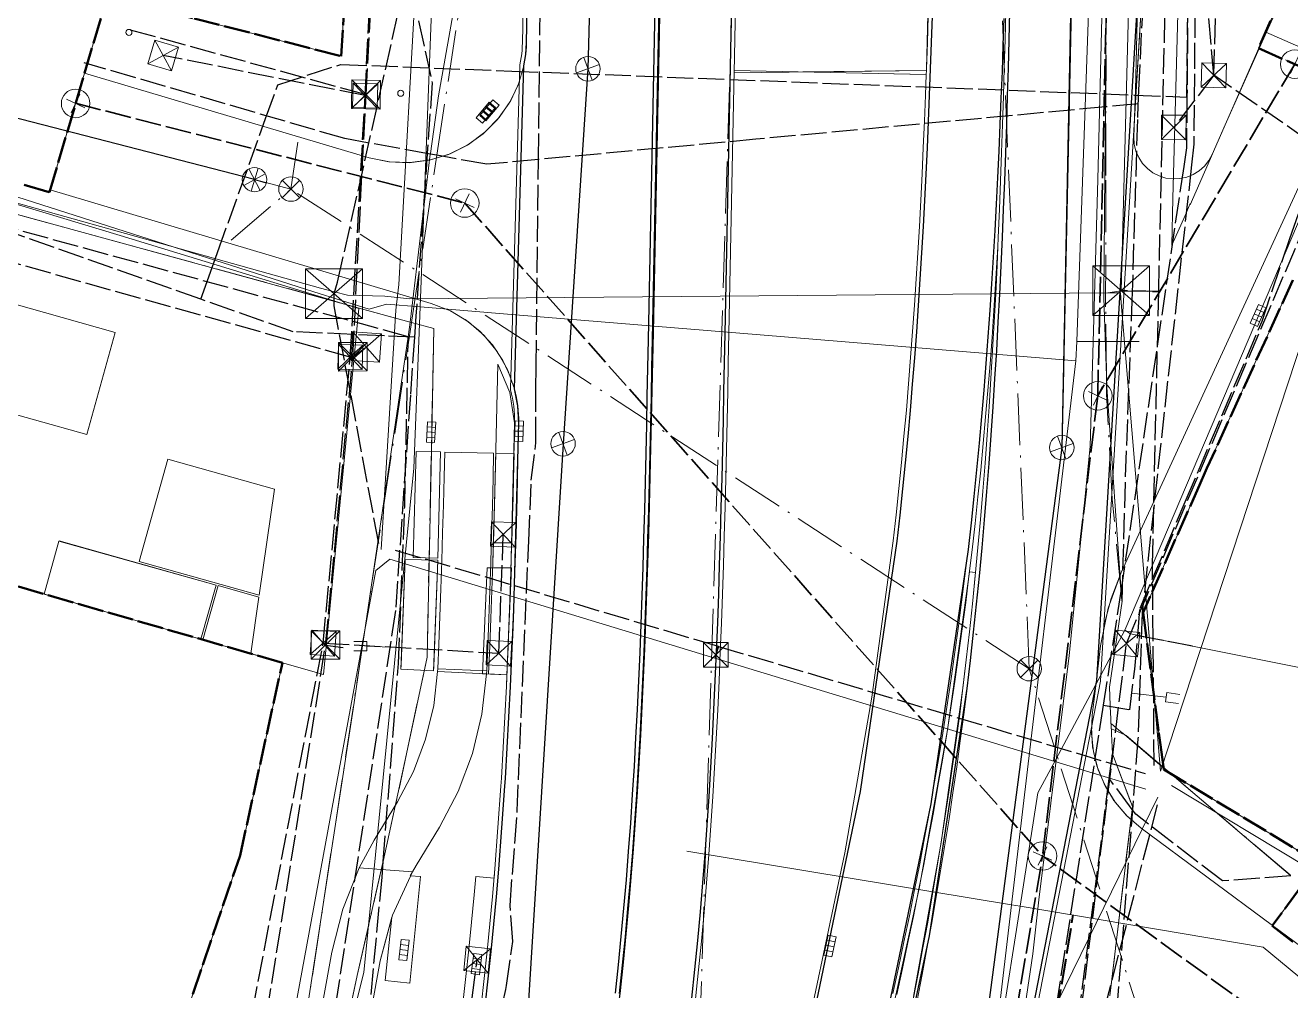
# Model space of a CAD drawing. Header units: metres. Extents: x 105014 to 106600, y 111320 to 118425.
# Drawn here: x 106041.9 to 106103.9, y 115677.6 to 115724.9 of the extents above; entities that cross this region are included whole.
import ezdxf

# ---------------------------------------------------------------- set-up
doc = ezdxf.new("R2010")
doc.units = ezdxf.units.M
doc.linetypes.add('DASHDOT', pattern=[3.556, 2.54, -0.508, 0, -0.508])
doc.linetypes.add('DASHED', pattern=[1.524, 1.27, -0.254])
for name, color, linetype, lineweight in [('00-BASE-LIMITE', 7, 'DASHED', 50), ('00-BASE-UE', 42, 'DASHED', 25), ('10-PAV-BOCACALLE', 9, 'CONTINUOUS', 13), ('10-PAV-CALZADA-BRT', 12, 'CONTINUOUS', 30), ('10-PAV-CALZADA-MIXTA', 8, 'CONTINUOUS', 30), ('10-PAV-CICLORUTA', 76, 'CONTINUOUS', 18), ('10-PAV-SARDINEL', 252, 'CONTINUOUS', 13), ('20-EP-ZONA-DURA', 253, 'CONTINUOUS', 13), ('20-EP-ZONA-VERDE', 84, 'CONTINUOUS', 13), ('30-RED-ENEL-NODOS', 11, 'CONTINUOUS', 13), ('30-RED-ENEL-PROY', 1, 'DASHED', 25), ('30-RED-ETB-CAMARA', 151, 'CONTINUOUS', 13), ('30-RED-ETB-EXIST', 145, 'CONTINUOUS', 13), ('30-RED-ETB-PROY', 5, 'DASHED', 25), ('30-RED-MOVISTAR-CAMARA', 141, 'CONTINUOUS', 13), ('30-RED-MOVISTAR-PROY', 4, 'DASHED', 25), ('30-RED-VANTI-EXIST', 52, 'CONTINUOUS', 13), ('30-RED-VANTI-PROY', 2, 'DASHED', 25), ('30-RED-VANTI-RETIRO', 8, 'DASHDOT', 13), ('35-RH-ACUE-DOMICILIARIA', 152, 'CONTINUOUS', 9), ('35-RH-ACUE-MATRIZ-PJ', 150, 'DASHED', 40), ('35-RH-ACUE-MENOR-EXIST', 151, 'CONTINUOUS', 13), ('35-RH-ACUE-MENOR-PROY', 5, 'DASHED', 25), ('35-RH-PLUV-COLECTOR', 96, 'CONTINUOUS', 30), ('35-RH-PLUV-NODOS', 94, 'CONTINUOUS', 13), ('35-RH-PLUV-RETIRO', 8, 'DASHDOT', 13), ('35-RH-SUDS-ZONAS', 92, 'CONTINUOUS', 20), ('36-RH-SAN-COLECTOR-PROY', 6, 'DASHED', 35), ('36-RH-SAN-POZOS', 216, 'CONTINUOUS', 13), ('60-PREDIAL-LOTE', 42, 'CONTINUOUS', 13)]:
    doc.layers.add(name, color=color, linetype=linetype, lineweight=lineweight)

# ---------------------------------------------------------------- blocks, each defined once
blk = doc.blocks.new('CAM_ETB_T_14')
for p, q in [((-1.39, -1.22), (1.39, 1.22)), ((-1.39, 1.22), (1.39, -1.22))]:
    blk.add_line(p, q)
blk.add_lwpolyline([(-1.39, -1.22), (1.39, -1.22), (1.39, 1.22), (-1.39, 1.22)], close=True)
blk = doc.blocks.new('CAM_ETB_GEN')
for p, q in [((-0.6, -0.6), (0.6, 0.6)), ((-0.6, 0.6), (0.6, -0.6))]:
    blk.add_line(p, q)
blk.add_lwpolyline([(-0.6, -0.6), (0.6, -0.6), (0.6, 0.6), (-0.6, 0.6)], close=True)
blk = doc.blocks.new('CAJA_ENEL')
for p, q in [((-0.6, -0.6), (0.6, 0.6)), ((-0.6, 0.6), (0.6, -0.6))]:
    blk.add_line(p, q)
blk.add_lwpolyline([(-0.6, -0.6), (0.6, -0.6), (0.6, 0.6), (-0.6, 0.6)], close=True)
blk = doc.blocks.new('POSTE')
blk.add_circle((0, 0), 0.15)
blk = doc.blocks.new('CAM_MOV_CS_276')
for p, q in [((-0.7, -0.7), (0.7, 0.7)), ((-0.7, 0.7), (0.7, -0.7))]:
    blk.add_line(p, q)
blk.add_lwpolyline([(-0.7, -0.7), (0.7, -0.7), (0.7, 0.7), (-0.7, 0.7)], close=True)
blk = doc.blocks.new('POZO_SAN')
for p, q in [((-0.5, 0), (0.5, 0)), ((0, -0.5), (0, 0.5))]:
    blk.add_line(p, q)
blk.add_circle((0, 0), 0.7)
blk = doc.blocks.new('SUMIDERO')
for p, q in [((-0.25, -0.2), (-0.25, 0.2)), ((0, -0.2), (0, 0.2)), ((0.25, -0.2), (0.25, 0.2))]:
    blk.add_line(p, q)
blk.add_lwpolyline([(-0.5, -0.2), (0.5, -0.2), (0.5, 0.2), (-0.5, 0.2)], close=True)
blk = doc.blocks.new('POZO_PLUV')
for p, q in [((-0.42, -0.42), (0.42, 0.42)), ((-0.42, 0.42), (0.42, -0.42))]:
    blk.add_line(p, q)
blk.add_circle((0, 0), 0.6)

msp = doc.modelspace()

# ---------------------------------------------------------------- linework, layer by layer
at = {"layer": '00-BASE-LIMITE'}
for points in [[(106041.8873, 115717.0559), (106043.1223, 115716.6957), (106045.9489, 115726.3129), (106050.2101, 115725.2181), (106057.4161, 115723.3691), (106057.6189, 115726.9335), (106057.6191, 115726.9385), (106057.624, 115727.0231), (106057.6277, 115727.0895), (106058.2902, 115736.5896), (106058.2983, 115736.7062), (106058.3061, 115736.8181), (106058.5935, 115742.1032), (106058.6021, 115742.2605), (106058.9664, 115749.4652), (106058.9697, 115749.5302), (106058.9777, 115749.6877), (106059.1675, 115757.0102), (106059.1687, 115757.0614), (106059.1725, 115757.2097), (106059.4057, 115765.9541), (106059.4067, 115765.9947), (106059.4109, 115766.1491), (106059.6587, 115774.8517)], [(106104.7951, 115729.2901), (106102.3593, 115723.7593), (106108.4933, 115721.0577)], [(106104.0417, 115712.3873), (106099.8305, 115703.1641), (106099.7287, 115702.9345), (106099.5157, 115702.4533), (106096.7007, 115696.0941), (106097.4773, 115690.1885), (106097.4789, 115690.1753), (106097.5537, 115689.6069), (106097.7123, 115688.4001), (106105.2961, 115683.8269), (106103.0267, 115680.7253), (106104.0911, 115679.9141)], [(106049.6567, 115675.9409), (106052.4613, 115684.1817), (106054.5307, 115693.6321), (106006.2405, 115707.5657)]]:
    msp.add_lwpolyline(points, dxfattribs=at)
at = {"layer": '00-BASE-UE'}
for points in [[(106041.8873, 115717.0559), (106043.1223, 115716.6957), (106045.9489, 115726.3129), (106050.2101, 115725.2181), (106057.4161, 115723.3691), (106057.6189, 115726.9335), (106057.6191, 115726.9385), (106057.6241, 115727.0231), (106057.6277, 115727.0895), (106058.2903, 115736.5897), (106058.2983, 115736.7063), (106058.3061, 115736.8181), (106058.5935, 115742.1033), (106058.6021, 115742.2605), (106058.9665, 115749.4653), (106058.9697, 115749.5303), (106058.9777, 115749.6877), (106059.1675, 115757.0103), (106059.1687, 115757.0615), (106059.1725, 115757.2097), (106059.4057, 115765.9541), (106059.4067, 115765.9947), (106059.4109, 115766.1491), (106059.6587, 115774.8517)], [(106104.7951, 115729.2901), (106102.3593, 115723.7593), (106108.4933, 115721.0577)], [(106104.0417, 115712.3873), (106099.8305, 115703.1641), (106099.7287, 115702.9345), (106099.5157, 115702.4533), (106096.7007, 115696.0941), (106097.4773, 115690.1885), (106097.4789, 115690.1753), (106097.5537, 115689.6069), (106097.7123, 115688.4001), (106105.2961, 115683.8269), (106103.0267, 115680.7253), (106104.0911, 115679.9141)], [(106049.6567, 115675.9409), (106052.4613, 115684.1817), (106054.5307, 115693.6321), (106006.2405, 115707.5657)]]:
    msp.add_lwpolyline(points, dxfattribs=at)
at = {"layer": '10-PAV-BOCACALLE'}
for points in [[(106106.5988, 115721.8921), (106095.6351, 115698.0629), (106094.9874, 115696.3052), (106094.6211, 115694.4681), (106094.4178, 115692.7625), (106096.4511, 115726.5224), (106096.3239, 115721.7145), (106096.2515, 115719.3959), (106096.2731, 115719.0525), (106096.3533, 115718.7178), (106096.4896, 115718.4019), (106096.6781, 115718.114), (106096.9131, 115717.8627), (106097.1877, 115717.6553), (106097.4938, 115717.4981), (106097.8223, 115717.3957), (106098.1635, 115717.351), (106098.5073, 115717.3655), (106098.8435, 115717.4387), (106099.1622, 115717.5685), (106099.454, 115717.7509), (106099.7102, 115717.9807), (106099.9232, 115718.2509), (106100.0867, 115718.5537), (106102.3659, 115723.7563), (106102.7105, 115724.5437), (106102.7105, 115724.5437), (106106.9623, 115722.6814)], [(106088.1906, 115660.7388), (106094.4178, 115692.7628), (106094.2143, 115691.0569), (106094.1751, 115690.1563), (106094.2713, 115689.2599), (106094.5007, 115688.3881), (106094.8582, 115687.5605), (106095.3356, 115686.7958), (106095.9222, 115686.1112), (106096.6047, 115685.5223), (106103.0495, 115680.7566), (106127.0389, 115663.0173)]]:
    msp.add_lwpolyline(points, dxfattribs=at)
msp.add_lwpolyline([(106043.16, 115716.8242), (106044.8382, 115722.5333), (106058.7849, 115718.3905), (106059.7539, 115718.1879), (106060.743, 115718.1473), (106061.7253, 115718.27), (106062.674, 115718.5524), (106063.5634, 115718.9871), (106064.3693, 115719.562), (106065.0696, 115720.2617), (106065.6454, 115721.0669), (106066.0809, 115721.9559), (106066.3643, 115722.9044), (106065.9083, 115707.053), (106065.5627, 115708.0106), (106065.0602, 115708.8959), (106064.4152, 115709.6836), (106063.6464, 115710.3509), (106062.7758, 115710.8786), (106061.8285, 115711.2515), (106043.16, 115716.8242)], close=True, dxfattribs=at)
at = {"layer": '10-PAV-CALZADA-BRT'}
for points in [[(106070.9335, 115676.1869), (106071.0925, 115677.5689), (106071.2407, 115678.9535), (106071.3787, 115680.3401), (106071.5069, 115681.7291), (106071.6255, 115683.1201), (106071.7353, 115684.5129), (106071.8365, 115685.9077), (106071.9297, 115687.3041), (106072.0153, 115688.7023), (106072.0937, 115690.1021), (106072.1657, 115691.5033), (106072.2313, 115692.9063), (106072.2913, 115694.3105), (106072.3461, 115695.7163), (106072.3959, 115697.1233), (106072.4417, 115698.5317), (106072.4835, 115699.9415), (106072.5219, 115701.3525), (106072.5577, 115702.7649), (106072.5909, 115704.1783), (106072.6221, 115705.5933), (106072.6521, 115707.0105), (106072.6811, 115708.4271), (106072.7095, 115709.8451), (106075.9647, 115872.3743)], [(106079.4639, 115872.3043), (106076.2087, 115709.7747), (106076.1803, 115708.3557), (106076.1513, 115706.9365), (106076.1213, 115705.5175), (106076.0899, 115704.0985), (106076.0565, 115702.6795), (106076.0209, 115701.2607), (106075.9821, 115699.8419), (106075.9399, 115698.4231), (106075.8939, 115697.0045), (106075.8437, 115695.5861), (106075.7885, 115694.1677), (106075.7279, 115692.7497), (106075.6615, 115691.3319), (106075.5887, 115689.9145), (106075.5093, 115688.4973), (106075.4225, 115687.0807), (106075.3281, 115685.6645), (106075.2253, 115684.2487), (106075.1139, 115682.8337), (106074.9931, 115681.4197), (106074.8627, 115680.0063), (106074.7223, 115678.5939), (106074.5711, 115677.1825)], [(106080.3265, 115675.1835), (106082.8522, 115687.3197), (106084.6505, 115699.5847), (106084.7957, 115700.8669), (106084.9331, 115702.1499), (106085.0631, 115703.4337), (106085.1859, 115704.7181), (106085.3017, 115706.0033), (106085.4109, 115707.2889), (106085.5135, 115708.5751), (106085.6101, 115709.8619), (106085.7007, 115711.1489), (106085.7857, 115712.4365), (106085.8651, 115713.7245), (106085.9395, 115715.0125), (106086.0091, 115716.3011), (106086.0739, 115717.5897), (106086.1343, 115718.8785), (106086.1907, 115720.1677), (106086.2431, 115721.4569), (106086.2919, 115722.7463), (106086.3375, 115724.0359), (106086.3799, 115725.3255)], [(106089.8781, 115725.2143), (106089.8355, 115723.9167), (106089.7897, 115722.6183), (106089.7405, 115721.3195), (106089.6875, 115720.0201), (106089.6307, 115718.7203), (106089.5697, 115717.4197), (106089.5043, 115716.1189), (106089.4341, 115714.8175), (106089.3589, 115713.5157), (106089.2785, 115712.2135), (106089.1925, 115710.9109), (106089.1009, 115709.6081), (106089.0031, 115708.3049), (106088.8991, 115707.0015), (106088.7883, 115705.6981), (106088.6709, 115704.3945), (106088.5463, 115703.0909), (106088.4143, 115701.7873), (106088.2747, 115700.4837), (106088.1277, 115699.1859), (106086.2993, 115686.7133), (106083.7311, 115674.3719)]]:
    msp.add_lwpolyline(points, dxfattribs=at)
at = {"layer": '10-PAV-CALZADA-MIXTA'}
for points in [[(106075.7251, 115872.8911), (106072.4521, 115709.4831), (106072.4241, 115708.0877), (106072.3957, 115706.6921), (106072.3661, 115705.2967), (106072.3353, 115703.9013), (106072.3025, 115702.5057), (106072.2671, 115701.1105), (106072.2289, 115699.7151), (106072.1873, 115698.3201), (106072.1419, 115696.9251), (106072.0921, 115695.5301), (106072.0375, 115694.1355), (106071.9777, 115692.7409), (106071.9119, 115691.3467), (106071.8399, 115689.9527), (106071.7611, 115688.5591), (106071.6753, 115687.1661), (106071.5815, 115685.7735), (106071.4797, 115684.3813), (106071.3691, 115682.9899), (106071.2493, 115681.5993), (106071.1199, 115680.2095), (106070.9805, 115678.8207), (106070.8303, 115677.4331)], [(106064.4641, 115676.7939), (106064.6193, 115678.1297), (106064.7641, 115679.4689), (106064.8989, 115680.8115), (106065.0241, 115682.1571), (106065.1403, 115683.5057), (106065.2894, 115685.5396), (106065.4385, 115687.5745), (106065.4631, 115687.9631), (106065.7089, 115692.4747), (106065.8641, 115696.2483), (106066.1111, 115705.3915), (106066.0679, 115706.2294), (106065.9083, 115707.053), (106066.3643, 115722.9044), (106066.4544, 115723.4601), (106066.4921, 115724.0219), (106066.7117, 115734.9823), (106066.7971, 115739.2453), (106068.2953, 115814.0493)], [(106097.5744, 115783.1657), (106097.2781, 115768.066), (106096.6321, 115735.1407), (106096.6047, 115733.7533), (106096.5771, 115732.3647), (106096.5489, 115730.9745), (106096.5197, 115729.5831), (106096.4785, 115727.7053), (106096.4511, 115726.5224), (106094.4178, 115692.7625), (106088.1906, 115660.7388)], [(106083.6788, 115668.25), (106086.2299, 115680.2454), (106088.0765, 115692.3693), (106088.2407, 115693.7459), (106088.3959, 115695.1235), (106088.5429, 115696.5021), (106088.6815, 115697.8813), (106088.8121, 115699.2615), (106088.9351, 115700.6423), (106089.0509, 115702.0239), (106089.1595, 115703.4059), (106089.2613, 115704.7885), (106089.3567, 115706.1715), (106089.4459, 115707.5551), (106089.5291, 115708.9389), (106089.6067, 115710.3229), (106089.6791, 115711.7075), (106089.7465, 115713.0921), (106089.8093, 115714.4771), (106089.8675, 115715.8621), (106089.9215, 115717.2475), (106089.9719, 115718.6329), (106090.0185, 115720.0183), (106090.0621, 115721.4041), (106090.1025, 115722.7897), (106090.1405, 115724.1755), (106090.1759, 115725.5615)]]:
    msp.add_lwpolyline(points, dxfattribs=at)
at = {"layer": '10-PAV-CICLORUTA'}
for points in [[(106064.8834, 115703.9089), (106064.8547, 115702.6877), (106064.8197, 115701.3065), (106064.7819, 115699.9281), (106064.7409, 115698.5523), (106064.6963, 115697.1791), (106064.6473, 115695.8087), (106064.5937, 115694.4411), (106064.5417, 115693.2299), (106062.1444, 115693.3405), (106062.1959, 115694.5395), (106062.2491, 115695.8985), (106062.2977, 115697.2609), (106062.3421, 115698.6271), (106062.3829, 115699.9965), (106062.4205, 115701.3697), (106062.4553, 115702.7463), (106062.4839, 115703.9629), (106064.8834, 115703.9089)], [(106064.5349, 115693.0854), (106064.308, 115691.1135), (106063.8416, 115689.1841), (106063.1428, 115687.3263), (106062.2221, 115685.5679), (106061.0873, 115683.6905), (106060.9029, 115683.3759), (106058.2969, 115683.5707), (106059.0333, 115684.9319), (106060.1681, 115686.8093), (106060.9522, 115688.3066), (106061.5473, 115689.8885), (106061.9446, 115691.5313), (106062.1381, 115693.2105), (106064.5349, 115693.0854)], [(106064.5417, 115693.2299), (106064.5349, 115693.0854), (106062.1381, 115693.2105), (106062.1444, 115693.3405), (106064.5417, 115693.2299)], [(106060.9029, 115683.3759), (106059.9254, 115681.2598), (106059.3181, 115679.0093), (106056.1371, 115661.4281), (106055.9278, 115659.5265), (106055.9835, 115657.6143), (106056.3031, 115655.7281), (106056.6804, 115653.4917), (106056.7417, 115651.2245), (106054.3567, 115651.9799), (106054.2563, 115653.5833), (106053.9703, 115655.1641), (106053.5951, 115657.3784), (106053.5298, 115659.6232), (106053.7755, 115661.8555), (106056.9565, 115679.4365), (106057.4874, 115681.5488), (106058.2969, 115683.5707), (106060.9029, 115683.3759)]]:
    msp.add_lwpolyline(points, close=True, dxfattribs=at)
at = {"layer": '10-PAV-SARDINEL'}
for points in [[(106070.8303, 115677.4331), (106070.9805, 115678.8207), (106071.1199, 115680.2095), (106071.2493, 115681.5993), (106071.3691, 115682.9899), (106071.4797, 115684.3813), (106071.5815, 115685.7735), (106071.6753, 115687.1661), (106071.7611, 115688.5591), (106071.8399, 115689.9527), (106071.9119, 115691.3467), (106071.9777, 115692.7409), (106072.0375, 115694.1355), (106072.0921, 115695.5301), (106072.1419, 115696.9251), (106072.1873, 115698.3201), (106072.2289, 115699.7151), (106072.2671, 115701.1105), (106072.3025, 115702.5057), (106072.3353, 115703.9013), (106072.3661, 115705.2967), (106072.3957, 115706.6921), (106072.4241, 115708.0877), (106072.4521, 115709.4831), (106075.7251, 115872.8911)], [(106075.9647, 115872.3743), (106072.7095, 115709.8451), (106072.6811, 115708.4271), (106072.6521, 115707.0105), (106072.6221, 115705.5933), (106072.5909, 115704.1783), (106072.5577, 115702.7649), (106072.5219, 115701.3525), (106072.4835, 115699.9415), (106072.4417, 115698.5317), (106072.3959, 115697.1233), (106072.3461, 115695.7163), (106072.2913, 115694.3105), (106072.2313, 115692.9063), (106072.1657, 115691.5033), (106072.0937, 115690.1021), (106072.0153, 115688.7023), (106071.9297, 115687.3041), (106071.8365, 115685.9077), (106071.7353, 115684.5129), (106071.6255, 115683.1201), (106071.5069, 115681.7291), (106071.3787, 115680.3401), (106071.2407, 115678.9535), (106071.0925, 115677.5689), (106070.9335, 115676.1869)], [(106071.0291, 115677.4108), (106071.1794, 115678.8), (106071.319, 115680.1903), (106071.4485, 115681.5815), (106071.5685, 115682.9734), (106071.6792, 115684.3661), (106071.781, 115685.7595), (106071.8749, 115687.1533), (106071.9608, 115688.5473), (106072.0396, 115689.9419), (106072.1117, 115691.3369), (106072.1775, 115692.7319), (106072.2373, 115694.1273), (106072.292, 115695.5227), (106072.3418, 115696.9183), (106072.3872, 115698.3139), (106072.4288, 115699.7094), (106072.467, 115701.1052), (106072.5024, 115702.5008), (106072.5353, 115703.8968), (106072.5661, 115705.2924), (106072.5957, 115706.688), (106072.6241, 115708.0837), (106072.6521, 115709.4791), (106075.9251, 115872.8871)], [(106075.9251, 115872.8871), (106072.6521, 115709.4791), (106072.6241, 115708.0837), (106072.5957, 115706.688), (106072.5661, 115705.2924), (106072.5353, 115703.8968), (106072.5024, 115702.5008), (106072.467, 115701.1052), (106072.4288, 115699.7094), (106072.3872, 115698.3139), (106072.3418, 115696.9183), (106072.292, 115695.5227), (106072.2373, 115694.1273), (106072.1775, 115692.7319), (106072.1117, 115691.3369), (106072.0396, 115689.9419), (106071.9608, 115688.5473), (106071.8749, 115687.1533), (106071.781, 115685.7595), (106071.6792, 115684.3661), (106071.5685, 115682.9734), (106071.4485, 115681.5815), (106071.319, 115680.1903), (106071.1794, 115678.8), (106071.0291, 115677.4108)], [(106088.1906, 115660.7388), (106094.4178, 115692.7625), (106096.4511, 115726.5224), (106096.4785, 115727.7053), (106096.5197, 115729.5831), (106096.5489, 115730.9745), (106096.5771, 115732.3647), (106096.6047, 115733.7533), (106096.6321, 115735.1407), (106097.2781, 115768.066), (106097.5744, 115783.1657)], [(106097.7744, 115783.1618), (106097.4781, 115768.0621), (106096.8321, 115735.1368), (106096.8047, 115733.7494), (106096.7771, 115732.3607), (106096.7489, 115730.9704), (106096.7197, 115729.5788), (106096.6785, 115727.7008), (106096.651, 115726.5178), (106096.6507, 115726.5104), (106094.6174, 115692.7505), (106094.6145, 115692.7261), (106088.3869, 115660.7006)], [(106064.2656, 115676.8184), (106064.4206, 115678.152), (106064.5652, 115679.4897), (106064.6999, 115680.8308), (106064.8249, 115682.175), (106064.9409, 115683.5222), (106065.0899, 115685.5542), (106065.239, 115687.5881), (106065.2635, 115687.9754), (106065.3532, 115689.4779), (106065.435, 115690.9808), (106065.5091, 115692.4841), (106065.5655, 115693.741), (106065.6172, 115694.9981), (106065.6642, 115696.2555), (106065.7261, 115698.083), (106065.7817, 115699.9108), (106065.8311, 115701.7388), (106065.8743, 115703.567), (106065.9111, 115705.3936), (106065.9113, 115705.5977), (106065.9045, 115705.7992), (106065.8905, 115706.0031), (106065.8692, 115706.2067), (106065.8412, 115706.4063), (106065.8058, 115706.6076), (106065.7638, 115706.8053), (106065.7142, 115707.0047), (106065.7094, 115707.0315), (106065.7084, 115707.0588), (106066.1644, 115722.9102), (106066.1677, 115722.9409), (106066.2032, 115723.124), (106066.2323, 115723.3031), (106066.2557, 115723.4832), (106066.2735, 115723.664), (106066.2855, 115723.8422), (106066.2921, 115724.0266), (106066.5117, 115734.9863)], [(106066.7117, 115734.9823), (106066.4921, 115724.0219), (106066.4854, 115723.8343), (106066.4729, 115723.647), (106066.4544, 115723.4601), (106066.4302, 115723.274), (106066.4001, 115723.0887), (106066.3643, 115722.9044), (106065.9083, 115707.053), (106065.959, 115706.8493), (106066.0025, 115706.644), (106066.0389, 115706.4372), (106066.0679, 115706.2294), (106066.0897, 115706.0206), (106066.1042, 115705.8112), (106066.1113, 115705.6014), (106066.1111, 115705.3915), (106066.0742, 115703.5625), (106066.031, 115701.7337), (106065.9816, 115699.9051), (106065.926, 115698.0766), (106065.8641, 115696.2483), (106065.817, 115694.9902), (106065.7653, 115693.7324), (106065.7089, 115692.4747), (106065.6348, 115690.9704), (106065.5528, 115689.4665), (106065.4631, 115687.9631), (106065.4385, 115687.5745), (106065.2894, 115685.5396), (106065.1403, 115683.5057), (106065.0241, 115682.1571), (106064.8989, 115680.8115), (106064.7641, 115679.4689), (106064.6193, 115678.1297), (106064.4641, 115676.7939)], [(106089.976, 115725.5665), (106089.9406, 115724.1808), (106089.9026, 115722.7954), (106089.8622, 115721.4102), (106089.8186, 115720.0248), (106089.772, 115718.6399), (106089.7217, 115717.2551), (106089.6677, 115715.8702), (106089.6095, 115714.4859), (106089.5882, 115714.0172), (106089.5586, 115713.5038), (106089.4781, 115712.2008), (106089.3921, 115710.8973), (106089.3004, 115709.5936), (106089.2025, 115708.2895), (106089.0985, 115706.9851), (106088.9876, 115705.6807), (106088.8701, 115704.3761), (106088.7454, 115703.0714), (106088.6133, 115701.7666), (106088.4735, 115700.4618), (106088.3264, 115699.1628), (106088.1721, 115697.871), (106088.01, 115696.5802), (106087.8399, 115695.2904), (106087.6618, 115694.0015), (106087.476, 115692.7139), (106087.2821, 115691.4275), (106087.0804, 115690.1422), (106086.8707, 115688.8582), (106086.6532, 115687.5756), (106086.4278, 115686.2942), (106086.1946, 115685.0143), (106085.9534, 115683.7358), (106085.7044, 115682.4589), (106085.4477, 115681.1835), (106085.183, 115679.9097), (106084.9105, 115678.6376), (106084.6302, 115677.3671)], [(106085.4304, 115677.1135), (106085.6774, 115678.3795), (106085.9165, 115679.647), (106086.1479, 115680.9159), (106086.3714, 115682.1863), (106086.5872, 115683.458), (106086.7951, 115684.731), (106086.9952, 115686.0052), (106087.1875, 115687.2807), (106087.3719, 115688.5573), (106087.5485, 115689.835), (106087.7172, 115691.1138), (106087.878, 115692.3936), (106088.0421, 115693.769), (106088.1971, 115695.1453), (106088.344, 115696.5227), (106088.4825, 115697.9007), (106088.613, 115699.2799), (106088.7359, 115700.6595), (106088.8516, 115702.0401), (106088.9601, 115703.4211), (106089.0618, 115704.8028), (106089.1572, 115706.1849), (106089.2463, 115707.5676), (106089.3295, 115708.9505), (106089.407, 115710.3337), (106089.4794, 115711.7176), (106089.5467, 115713.1015), (106089.6095, 115714.4859), (106089.6677, 115715.8702), (106089.7217, 115717.2551), (106089.772, 115718.6399), (106089.8186, 115720.0248), (106089.8622, 115721.4102), (106089.9026, 115722.7954), (106089.9406, 115724.1808), (106089.976, 115725.5665)], [(106090.1759, 115725.5615), (106090.1405, 115724.1755), (106090.1025, 115722.7897), (106090.0621, 115721.4041), (106090.0185, 115720.0183), (106089.9719, 115718.6329), (106089.9215, 115717.2475), (106089.8675, 115715.8621), (106089.8093, 115714.4771), (106089.7465, 115713.0921), (106089.6791, 115711.7075), (106089.6067, 115710.3229), (106089.5291, 115708.9389), (106089.4459, 115707.5551), (106089.3567, 115706.1715), (106089.2613, 115704.7885), (106089.1595, 115703.4059), (106089.0509, 115702.0239), (106088.9351, 115700.6423), (106088.8121, 115699.2615), (106088.6815, 115697.8813), (106088.5429, 115696.5021), (106088.3959, 115695.1235), (106088.2407, 115693.7459), (106088.0765, 115692.3693), (106087.9155, 115691.0883), (106087.7466, 115689.8083), (106087.5699, 115688.5293), (106087.3853, 115687.2515), (106087.1929, 115685.9748), (106086.9926, 115684.6994), (106086.7845, 115683.4251), (106086.5685, 115682.1522), (106086.3447, 115680.8807), (106086.1132, 115679.6105), (106085.8738, 115678.3418), (106085.6266, 115677.0746)], [(106084.435, 115677.4108), (106084.715, 115678.6801), (106084.9873, 115679.951), (106085.2517, 115681.2236), (106085.5082, 115682.4978), (106085.757, 115683.7735), (106085.9979, 115685.0508), (106086.2309, 115686.3295), (106086.4561, 115687.6096), (106086.6734, 115688.891), (106086.8829, 115690.1738), (106087.0844, 115691.4579), (106087.2781, 115692.7431), (106087.4638, 115694.0295), (106087.6417, 115695.3171), (106087.8116, 115696.6057), (106087.9736, 115697.8953), (106088.1277, 115699.1859), (106088.2747, 115700.4837), (106088.4143, 115701.7873), (106088.5463, 115703.0909), (106088.6709, 115704.3945), (106088.7883, 115705.6981), (106088.8991, 115707.0015), (106089.0031, 115708.3049), (106089.1009, 115709.6081), (106089.1925, 115710.9109), (106089.2785, 115712.2135), (106089.3589, 115713.5157), (106089.4341, 115714.8175), (106089.5043, 115716.1189), (106089.5697, 115717.4197), (106089.6307, 115718.7203), (106089.6875, 115720.0201), (106089.7405, 115721.3195), (106089.7897, 115722.6183), (106089.8355, 115723.9167), (106089.8781, 115725.2143)]]:
    msp.add_lwpolyline(points, dxfattribs=at)
at = {"layer": '20-EP-ZONA-DURA'}
for points in [[(106076.6647, 115722.5543), (106077.0453, 115741.5582), (106086.5519, 115741.3716), (106086.092, 115722.7537), (106086.0887, 115722.6671), (106076.6647, 115722.5543)], [(106086.1376, 115724.0428), (106086.092, 115722.7537), (106086.5321, 115740.5653), (106086.5361, 115740.5651), (106086.5155, 115739.519), (106086.4903, 115738.2281), (106086.4647, 115736.939), (106086.4385, 115735.6489), (106086.4115, 115734.359), (106086.3838, 115733.0692), (106086.3544, 115731.7794), (106086.3238, 115730.4896), (106086.2912, 115729.2002), (106086.2564, 115727.9107), (106086.2196, 115726.6212), (106086.18, 115725.3319), (106086.1376, 115724.0428)], [(106086.0887, 115722.6671), (106086.0815, 115722.4735), (106086.0635, 115722.4739), (106081.3777, 115722.5677), (106081.3741, 115722.5678), (106080.0349, 115722.5946), (106086.0887, 115722.6671)], [(106038.6439, 115711.9893), (106037.2409, 115706.9823), (106044.9441, 115704.8235), (106046.3473, 115709.8307), (106038.6439, 115711.9893)], [(106061.0841, 115703.9889), (106060.9461, 115698.7907), (106062.1459, 115698.7589), (106062.2841, 115703.9673), (106061.0841, 115703.9889)], [(106053.3973, 115696.9505), (106054.1533, 115702.1389), (106048.9131, 115703.6075), (106047.5099, 115698.6003), (106053.3973, 115696.9505)], [(106061.9373, 115693.2275), (106061.9456, 115693.4454), (106061.9485, 115693.4453), (106062.1429, 115698.6589), (106060.5435, 115698.7013), (106060.3498, 115693.5049), (106060.3425, 115693.3107), (106061.9373, 115693.2275)]]:
    msp.add_lwpolyline(points, close=True, dxfattribs=at)
for points in [[(106104.7951, 115729.2901), (106102.3593, 115723.7593), (106102.3659, 115723.7564), (106100.0867, 115718.5537), (106099.9232, 115718.2509), (106099.7102, 115717.9807), (106099.454, 115717.7509), (106099.1622, 115717.5685), (106098.8435, 115717.4387), (106098.5073, 115717.3655), (106098.1635, 115717.351), (106097.8223, 115717.3957), (106097.4938, 115717.4981), (106097.1877, 115717.6553), (106096.9131, 115717.8627), (106096.6781, 115718.114), (106096.4896, 115718.4019), (106096.3533, 115718.7178), (106096.2731, 115719.0525), (106096.2515, 115719.3959), (106096.2853, 115720.443), (106096.6507, 115726.5104)], [(106066.3771, 115728.2611), (106066.2921, 115724.0266), (106066.2855, 115723.8422), (106066.2735, 115723.664), (106066.2557, 115723.4832), (106066.2323, 115723.3031), (106066.2032, 115723.124), (106066.1677, 115722.9409), (106066.1644, 115722.9102), (106066.1417, 115722.1201), (106065.7228, 115721.2018), (106065.156, 115720.3668), (106064.4572, 115719.6385), (106063.6463, 115719.0377), (106062.7461, 115718.5814), (106061.7822, 115718.2824), (106060.7817, 115718.1492), (106059.7731, 115718.1856), (106058.7849, 115718.3905), (106044.8381, 115722.5333), (106045.9489, 115726.3129)], [(106050.2101, 115725.2181), (106057.4161, 115723.3691), (106057.6189, 115726.9335)], [(106105.2961, 115683.8269), (106103.0496, 115680.7566), (106096.6047, 115685.5223), (106095.8866, 115686.1474), (106095.2765, 115686.8781), (106094.7896, 115687.6962), (106094.4383, 115688.581), (106094.2313, 115689.5102), (106094.1739, 115690.4605), (106094.6145, 115692.7261), (106094.6174, 115692.7505), (106094.7798, 115695.4461), (106095.1321, 115696.7791), (106095.6351, 115698.0629), (106106.5988, 115721.8921)], [(106041.8873, 115717.0559), (106043.1223, 115716.6957), (106043.1601, 115716.8242), (106061.8285, 115711.2515), (106062.686, 115710.922), (106063.4832, 115710.4654), (106064.2013, 115709.8925), (106064.8236, 115709.2166), (106065.3353, 115708.4537), (106065.7246, 115707.6215), (106065.7084, 115707.0588), (106065.7094, 115707.0315), (106065.7142, 115707.0047), (106065.7638, 115706.8053), (106065.8058, 115706.6076), (106065.8412, 115706.4063), (106065.8692, 115706.2067), (106065.8905, 115706.0031), (106065.9045, 115705.7992), (106065.9113, 115705.5977), (106065.911, 115705.3927), (106065.6805, 115706.8816), (106065.0859, 115708.2659), (106064.9545, 115702.6853), (106064.8716, 115699.6064), (106064.8694, 115699.5062), (106064.8409, 115698.5491), (106064.7961, 115697.1757), (106064.7473, 115695.8049), (106064.6937, 115694.4369), (106064.6355, 115693.0801), (106065.5343, 115693.0331), (106065.5091, 115692.4841), (106065.435, 115690.9808), (106065.3532, 115689.4779), (106065.2635, 115687.9754), (106065.239, 115687.5881), (106065.0899, 115685.5542), (106064.9409, 115683.5222), (106064.9027, 115683.0771), (106064.0051, 115683.1441), (106063.9285, 115682.2553), (106063.8041, 115680.9175), (106063.6701, 115679.5831), (106063.5261, 115678.2523), (106063.3719, 115676.9253)], [(106104.0417, 115712.3873), (106099.8305, 115703.1641), (106099.7287, 115702.9345), (106099.5157, 115702.4533), (106096.7007, 115696.0941), (106097.4773, 115690.1885), (106097.4789, 115690.1753), (106097.5537, 115689.6069), (106097.7123, 115688.4001), (106105.2961, 115683.8269)], [(106056.1371, 115661.4281), (106059.3181, 115679.0093), (106059.8887, 115681.1559), (106059.5747, 115678.0485), (106060.7701, 115677.9277), (106061.2953, 115683.1471), (106060.7936, 115683.1786), (106060.9029, 115683.3759), (106061.0873, 115683.6905), (106062.2221, 115685.5679), (106063.1428, 115687.3263), (106063.8416, 115689.1841), (106064.308, 115691.1135), (106064.5349, 115693.0854), (106064.5417, 115693.2299), (106064.5937, 115694.4411), (106064.6473, 115695.8087), (106064.6963, 115697.1791), (106064.7409, 115698.5523), (106064.7819, 115699.9281), (106064.8197, 115701.3065), (106064.8547, 115702.6877), (106064.8834, 115703.9089), (106062.4839, 115703.9629), (106062.4553, 115702.7463), (106062.4205, 115701.3697), (106062.3829, 115699.9965), (106062.3829, 115699.9965), (106062.3421, 115698.6271), (106062.2977, 115697.2609), (106062.2491, 115695.8985), (106062.1959, 115694.5395), (106062.1444, 115693.3405), (106062.1381, 115693.2105), (106061.9446, 115691.5314), (106061.5473, 115689.8886), (106060.9522, 115688.3067), (106060.1681, 115686.8093), (106059.0333, 115684.9319), (106058.2969, 115683.5707), (106057.4874, 115681.5488), (106056.9565, 115679.4365), (106053.7755, 115661.8555)], [(106049.6567, 115675.9409), (106052.4613, 115684.1817), (106054.5307, 115693.6321), (106052.9791, 115694.0798), (106053.3827, 115696.8507), (106051.3827, 115697.4111), (106050.6384, 115694.7551), (106050.5425, 115694.7828), (106051.2865, 115697.4381), (106051.2871, 115697.4409), (106043.5925, 115699.6143), (106043.5875, 115699.5958), (106043.5833, 115699.5969), (106042.8557, 115697.0008), (106034.6743, 115699.3614)]]:
    msp.add_lwpolyline(points, dxfattribs=at)
at = {"layer": '20-EP-ZONA-VERDE'}
for points in [[(106074.7699, 115677.1605), (106074.9211, 115678.5733), (106075.0619, 115679.9871), (106075.1923, 115681.4019), (106075.3131, 115682.8175), (106075.4247, 115684.2337), (106075.5275, 115685.6505), (106075.6221, 115687.0677), (106075.7089, 115688.4855), (106075.7885, 115689.9037), (106075.8613, 115691.3221), (106075.9277, 115692.7407), (106075.9883, 115694.1595), (106076.0435, 115695.5787), (106076.0939, 115696.9977), (106076.1399, 115698.4169), (106076.1819, 115699.8361), (106076.2207, 115701.2555), (106076.2565, 115702.6747), (106076.2899, 115704.0939), (106076.3213, 115705.5133), (106076.3513, 115706.9325), (106076.3803, 115708.3517), (106076.4087, 115709.7707), (106076.6669, 115722.6621), (106086.0815, 115722.4735), (106086.0815, 115722.4735), (106086.0433, 115721.4649), (106085.9909, 115720.1761), (106085.9345, 115718.8877), (106085.8741, 115717.5995), (106085.8093, 115716.3115), (106085.7399, 115715.0237), (106085.6655, 115713.7363), (106085.5861, 115712.4493), (106085.5011, 115711.1625), (106085.4105, 115709.8763), (106085.3141, 115708.5907), (106085.2115, 115707.3053), (106085.1025, 115706.0207), (106084.9867, 115704.7367), (106084.8641, 115703.4533), (106084.7341, 115702.1707), (106084.5969, 115700.8887), (106084.4519, 115699.6075), (106083.4146, 115691.9368), (106082.0924, 115684.3097), (106080.487, 115676.7372)], [(106084.0875, 115675.006), (106085.7419, 115682.6483), (106087.113, 115690.3465), (106088.1989, 115698.0903), (106088.4977, 115698.0621), (106088.4977, 115698.0621), (106088.4823, 115697.9009), (106088.3439, 115696.5225), (106088.1971, 115695.1453), (106088.0419, 115693.7689), (106087.8779, 115692.3933), (106086.8078, 115684.8105), (106085.4616, 115677.2716)]]:
    msp.add_lwpolyline(points, dxfattribs=at)
for points in [[(106046.3473, 115709.8307), (106044.9441, 115704.8235), (106037.2409, 115706.9823), (106038.6439, 115711.9893), (106046.3473, 115709.8307)], [(106065.9111, 115705.3917), (106065.7053, 115697.4505), (106065.6467, 115695.7713), (106065.5931, 115694.4001), (106065.5343, 115693.0331), (106064.6355, 115693.0801), (106064.6937, 115694.4369), (106064.7473, 115695.8049), (106064.7961, 115697.1757), (106064.8409, 115698.5491), (106064.8819, 115699.9251), (106064.9197, 115701.3039), (106064.9545, 115702.6853), (106065.0859, 115708.2659), (106065.6807, 115706.8805), (106065.9111, 115705.3917)], [(106062.2841, 115703.9673), (106062.1459, 115698.7589), (106060.9461, 115698.7907), (106061.0841, 115703.9889), (106062.2841, 115703.9673)], [(106054.1533, 115702.1389), (106053.3973, 115696.9505), (106047.5099, 115698.6003), (106048.9131, 115703.6075), (106054.1533, 115702.1389)], [(106051.2865, 115697.4381), (106050.5425, 115694.7829), (106042.8557, 115697.0009), (106043.5833, 115699.5969), (106051.2865, 115697.4381)], [(106062.1429, 115698.6589), (106061.9373, 115693.2275), (106060.3425, 115693.3107), (106060.5435, 115698.7013), (106062.1429, 115698.6589)], [(106053.3827, 115696.8507), (106052.9791, 115694.0799), (106050.6385, 115694.7553), (106051.3827, 115697.4111), (106053.3827, 115696.8507)]]:
    msp.add_lwpolyline(points, close=True, dxfattribs=at)
at = {"layer": '30-RED-ENEL-PROY'}
for points in [[(106100.1675, 115722.4325), (106101.2011, 115756.5657)], [(106058.5879, 115721.4355), (106059.8251, 115747.3773)], [(106100.1675, 115722.4325), (106098.9225, 115736.2221)], [(106058.5879, 115721.4355), (106048.6913, 115723.4045)], [(106100.1675, 115722.4325), (106098.2029, 115719.8777)], [(106106.0511, 115718.3599), (106100.1675, 115722.4325)], [(106057.8591, 115708.6167), (106058.5879, 115721.4355)], [(106057.8591, 115708.6167), (106022.2643, 115718.5821)], [(106095.8875, 115694.5777), (106106.0511, 115718.3599)], [(106056.5323, 115694.5971), (106057.8591, 115708.6167)], [(106065.1385, 115694.0995), (106065.3553, 115699.9257)], [(106052.4861, 115673.5145), (106056.5323, 115694.5971)], [(106056.5323, 115694.5971), (106065.1385, 115694.0995)], [(106092.3735, 115665.9953), (106095.8875, 115694.5777)], [(106063.0341, 115671.1519), (106064.0787, 115679.0729)]]:
    msp.add_lwpolyline(points, dxfattribs=at)
at = {"layer": '30-RED-ETB-EXIST'}
for points in [[(106059.369, 115699.186), (106060.089, 115710.912), (106060.23, 115712.175), (106061.163, 115728.797), (106061.304, 115730.06), (106062.057, 115774.301), (106062.198, 115775.564), (106063.275, 115813.335), (106063.416, 115814.598), (106063.285, 115838.643), (106062.205, 115838.131)], [(106097.56, 115688.308), (106118.223, 115751.214), (106118.46, 115751.658), (106119.284, 115751.896), (106118.731, 115752.06)], [(106000.458, 115727.561), (106001.046, 115727.441), (106032.494, 115718.377), (106033.901, 115718.297), (106056.399, 115711.996), (106057.085, 115711.818), (106057.062, 115711.728)], [(106095.632, 115711.873), (106095.639, 115712.47), (106096.04, 115727.512), (106097.92, 115727.462)], [(106057.062, 115711.728), (106057.085, 115711.818), (106057.724, 115711.653), (106059.547, 115711.612), (106060.771, 115711.475), (106094.976, 115711.762), (106095.632, 115711.873)], [(106097.56, 115688.308), (106095.626, 115711.276), (106095.593, 115711.767), (106094.976, 115711.762), (106095.632, 115711.873)], [(106047.933, 115646.897), (106047.562, 115647.07), (106047.786, 115647.55), (106048.292, 115648.582), (106052.235, 115660.816), (106059.112, 115698.15), (106059.795, 115698.713), (106075.724, 115693.86), (106075.772, 115694.019)], [(106075.772, 115694.019), (106075.724, 115693.86), (106096.841, 115687.427)], [(106098.101, 115687.608), (106117.933, 115675.654)], [(106091.854, 115675.777), (106092.126, 115676.216), (106097.418, 115687.045)]]:
    msp.add_lwpolyline(points, dxfattribs=at)
at = {"layer": '30-RED-ETB-PROY'}
for points in [[(106057.062, 115711.728), (106057.234, 115712.289), (106060.927, 115728.692)], [(106095.632, 115711.873), (106097.467, 115711.832), (106097.806, 115726.765), (106097.92, 115727.462)], [(106059.254, 115699.486), (106057.07, 115711.13), (106057.062, 115711.728)], [(106097.247, 115688.598), (106097.164, 115698.442), (106097.467, 115711.832), (106095.632, 115711.873)], [(106060.063, 115699.159), (106075.897, 115694.436), (106075.772, 115694.019)], [(106075.772, 115694.019), (106075.897, 115694.436), (106096.807, 115688.2)], [(106091.854, 115675.777), (106094.414, 115675.112), (106097.445, 115686.791)]]:
    msp.add_lwpolyline(points, dxfattribs=at)
at = {"layer": '30-RED-MOVISTAR-PROY'}
for points in [[(106058.6301, 115721.4901), (106060.0833, 115747.4697)], [(106047.0723, 115724.6664), (106058.6301, 115721.4901)], [(106057.9853, 115708.6369), (106058.6301, 115721.4901)], [(106056.6491, 115694.5013), (106057.9853, 115708.6369)], [(106057.9853, 115708.6369), (106058.6417, 115709.1075)], [(106053.2927, 115673.3885), (106056.6491, 115694.5013)], [(106056.6491, 115694.5013), (106057.5105, 115694.3849)]]:
    msp.add_lwpolyline(points, dxfattribs=at)
at = {"layer": '30-RED-VANTI-EXIST'}
for points in [[(106063.3228, 115745.3469), (106065.4851, 115735.6001), (106064.4571, 115734.2741), (106062.1781, 115721.4271), (106061.7821, 115718.5933), (106061.7792, 115718.5692)], [(106094.8534, 115720.883), (106094.8951, 115727.6813), (106095.059, 115744.7726)], [(106060.7885, 115710.3364), (106038.4925, 115716.4435), (106021.2355, 115721.1551)], [(106094.9034, 115707.6951), (106094.7849, 115711.5181), (106094.8337, 115717.6605), (106094.8534, 115720.883)], [(106061.7792, 115718.5692), (106060.7885, 115710.3364)], [(106059.4721, 115683.8849), (106060.6179, 115689.1661), (106061.6213, 115693.9103), (106061.8303, 115703.9167), (106061.9441, 115710.0199), (106060.8592, 115710.3171)], [(106060.7885, 115710.3364), (106060.7021, 115709.6179)], [(106060.8592, 115710.3171), (106060.7885, 115710.3364)], [(106060.7021, 115709.6179), (106058.3894, 115694.0275)], [(106095.6665, 115696.6513), (106094.9207, 115707.1373), (106094.9034, 115707.6951)], [(106095.1096, 115691.1123), (106095.0485, 115692.4263), (106095.6741, 115696.6487)], [(106058.3894, 115694.0275), (106057.9927, 115691.3529), (106056.5324, 115681.7794)], [(106095.1163, 115690.9669), (106095.1096, 115691.1123)], [(106095.1248, 115690.7846), (106095.1163, 115690.9669)], [(106095.1394, 115690.4696), (106095.1248, 115690.7846)], [(106095.1479, 115690.2874), (106095.1394, 115690.4696)], [(106095.1479, 115690.3993), (106095.2963, 115690.3294)], [(106095.1547, 115690.1415), (106095.1479, 115690.2874)], [(106095.2003, 115689.1585), (106095.1547, 115690.1415)], [(106095.2963, 115690.3294), (106095.4478, 115690.2573)], [(106095.4478, 115690.2573), (106095.8021, 115690.0911)], [(106095.8021, 115690.0911), (106095.8719, 115690.0583), (106099.345, 115687.0927)], [(106095.2003, 115689.1585), (106096.1841, 115686.5903), (106096.1657, 115686.4368)], [(106099.345, 115687.0927), (106101.4383, 115685.3053), (106103.9319, 115683.1937)], [(106096.1657, 115686.4368), (106095.0715, 115677.3011)], [(106048.1459, 115644.1804), (106049.2217, 115647.2443), (106051.3547, 115653.0361), (106054.6931, 115662.3923), (106056.9161, 115672.3549), (106058.1995, 115678.3013), (106059.4609, 115683.8333), (106059.4721, 115683.8849)], [(106056.5324, 115681.7794), (106054.8885, 115671.0021)]]:
    msp.add_lwpolyline(points, dxfattribs=at)
at = {"layer": '30-RED-VANTI-PROY'}
for points in [[(106067.0757, 115718.3035), (106067.2121, 115730.2299), (106067.4993, 115732.6159), (106067.5957, 115735.5501), (106067.3761, 115737.5605), (106067.6661, 115746.8181), (106067.8353, 115757.8347), (106067.9223, 115762.5871), (106068.3353, 115778.6323)], [(106096.4967, 115721.7007), (106096.6515, 115724.9571), (106096.9469, 115729.7933), (106097.1347, 115738.6457), (106098.9309, 115738.7617), (106099.0171, 115746.4235), (106100.3115, 115753.8641), (106100.3174, 115774.5928)], [(106060.7021, 115709.6179), (106011.5517, 115723.0515), (106010.5769, 115723.8748)], [(106061.7792, 115718.5692), (106057.5881, 115719.3281), (106044.8213, 115723.0429)], [(106096.4909, 115721.5796), (106096.4967, 115721.7007)], [(106096.4649, 115721.0325), (106094.884, 115720.8859)], [(106096.4596, 115720.858), (106096.4649, 115721.0325)], [(106096.4649, 115721.0325), (106096.4732, 115721.2069)], [(106096.4732, 115721.2069), (106096.4797, 115721.3429)], [(106096.4797, 115721.3429), (106096.4853, 115721.4624)], [(106096.4853, 115721.4624), (106096.4909, 115721.5796)], [(106094.8534, 115720.883), (106077.7363, 115719.2957), (106067.0757, 115718.3035)], [(106094.884, 115720.8859), (106094.8534, 115720.883)], [(106096.4446, 115720.3643), (106096.4483, 115720.4854)], [(106096.4483, 115720.4854), (106096.4519, 115720.6026)], [(106096.4519, 115720.6026), (106096.4555, 115720.7222)], [(106096.4555, 115720.7222), (106096.4596, 115720.858)], [(106095.6741, 115696.6487), (106095.8425, 115702.7593), (106096.1719, 115711.3747), (106096.4446, 115720.3643)], [(106062.1015, 115718.5109), (106061.7792, 115718.5692)], [(106067.0757, 115718.3035), (106064.5465, 115718.0681), (106062.1015, 115718.5109)], [(106066.9573, 115707.0297), (106066.9599, 115708.1783), (106067.0757, 115718.3035)], [(106059.4721, 115683.8849), (106060.2217, 115693.5877), (106060.5245, 115701.2627), (106060.6938, 115709.226)], [(106060.6938, 115709.226), (106060.7021, 115709.6179)], [(106066.6002, 115699.6022), (106066.7269, 115702.5787), (106066.9515, 115704.4139), (106066.9573, 115707.0297)], [(106065.5138, 115677.8036), (106065.8165, 115679.9685), (106065.6851, 115681.7367), (106066.0367, 115686.3707), (106066.6002, 115699.6022)], [(106095.0458, 115687.9525), (106095.2003, 115689.1585)], [(106094.4917, 115672.1993), (106092.9471, 115671.5707), (106095.0458, 115687.9525)], [(106095.0458, 115687.9525), (106095.0439, 115687.9551)], [(106096.1657, 115686.4368), (106095.0458, 115687.9525)], [(106103.9363, 115683.1919), (106100.5899, 115682.9321), (106096.3407, 115686.1999), (106096.1657, 115686.4368)], [(106048.1459, 115644.1804), (106050.2237, 115644.3739), (106053.4061, 115652.3435), (106056.6309, 115663.6035), (106058.5905, 115674.3359), (106059.4135, 115683.1269), (106059.4721, 115683.8849)], [(106064.4707, 115671.7026), (106064.9923, 115675.4675), (106065.4865, 115677.6081), (106065.5138, 115677.8036)]]:
    msp.add_lwpolyline(points, dxfattribs=at)
at = {"layer": '30-RED-VANTI-RETIRO'}
for points in [[(106062.1015, 115718.5109), (106064.4363, 115733.9103), (106065.5703, 115735.6475), (106063.3228, 115745.3469)], [(106094.884, 115720.8859), (106094.9003, 115725.2765), (106095.0533, 115742.5461), (106095.059, 115744.7726)], [(106060.7885, 115710.3364), (106038.4925, 115716.4435), (106021.2355, 115721.1551)], [(106094.9034, 115707.6951), (106094.8677, 115711.0887), (106094.8715, 115717.5237), (106094.884, 115720.8859)], [(106060.8592, 115710.3171), (106062.1015, 115718.5109)], [(106059.4721, 115683.8849), (106060.6179, 115689.1661), (106061.6213, 115693.9103), (106061.8303, 115703.9167), (106061.9441, 115710.0199), (106060.8592, 115710.3171)], [(106060.6938, 115709.226), (106060.8592, 115710.3171)], [(106060.8592, 115710.3171), (106060.7885, 115710.3364)], [(106058.3894, 115694.0275), (106060.6938, 115709.226)], [(106095.6431, 115696.9181), (106095.1921, 115701.6441), (106094.9127, 115706.8127), (106094.9034, 115707.6951)], [(106056.5324, 115681.7794), (106058.3894, 115694.0275)], [(106095.1525, 115690.6409), (106095.2665, 115690.5445)], [(106095.2665, 115690.5445), (106095.4065, 115690.426)], [(106095.4065, 115690.426), (106095.5177, 115690.3319)], [(106095.5177, 115690.3319), (106095.8021, 115690.0911)], [(106095.8021, 115690.0911), (106099.345, 115687.0927)], [(106095.2003, 115689.1585), (106096.1841, 115686.5903), (106096.1657, 115686.4368)], [(106099.345, 115687.0927), (106103.9023, 115683.2357)], [(106096.1657, 115686.4368), (106095.0715, 115677.3011)], [(106048.1459, 115644.1804), (106049.2217, 115647.2443), (106051.3547, 115653.0361), (106054.6931, 115662.3923), (106056.9161, 115672.3549), (106058.1995, 115678.3013), (106059.4609, 115683.8333), (106059.4721, 115683.8849)], [(106054.8885, 115671.0021), (106054.9077, 115671.0635), (106056.5324, 115681.7794)]]:
    msp.add_lwpolyline(points, dxfattribs=at)
at = {"layer": '35-RH-ACUE-DOMICILIARIA'}
for points in [[(106058.0365, 115694.6794), (106058.6764, 115694.6677), (106058.668, 115694.2091), (106058.0281, 115694.2208)], [(106058.6722, 115694.4384), (106059.8016, 115694.4016)], [(106097.8292, 115691.944), (106096.1456, 115692.1439)], [(106098.4313, 115691.6283), (106097.7975, 115691.7169), (106097.861, 115692.1711), (106098.4948, 115692.0825)]]:
    msp.add_lwpolyline(points, dxfattribs=at)
at = {"layer": '35-RH-ACUE-MATRIZ-PJ'}
msp.add_lwpolyline([(106088.3523, 115669.2555), (106091.2283, 115668.8468), (106093.2815, 115681.2684)], dxfattribs=at)
at = {"layer": '35-RH-ACUE-MENOR-EXIST'}
for points in [[(106065.19, 115813.2), (106061.2824, 115711.074), (106060.98, 115703.17)], [(106095.13, 115790.53), (106095.26, 115760.04), (106093.46, 115709.38), (106093.4, 115708.43)], [(106092.21, 115559.86), (106051.9336, 115570.2856), (106049.1367, 115582.0593), (106055.1257, 115590.3796), (106057.7833, 115594.2454), (106061.5161, 115600.8048), (106067.3449, 115612.1428), (106073.1428, 115624.0939), (106076.4895, 115632.036), (106081.0313, 115642.989), (106084.4744, 115652.4101), (106087.2778, 115661.7933), (106090.2407, 115672.1949), (106091.3027, 115679.3652), (106091.5923, 115682.0019), (106093.0734, 115693.9871), (106094.1048, 115704.2344), (106094.4909, 115717.3211), (106094.7169, 115726.6058), (106095.2961, 115743.409), (106095.5213, 115752.7659), (106095.9073, 115762.8256), (106096.0038, 115772.8255)], [(106116.09, 115741.97), (106106.08, 115719.4), (106095.81, 115695.23)], [(106034.66, 115718.67), (106056.08, 115711.82)], [(106056.08, 115711.82), (106058.79, 115710.96), (106059.63, 115711.21), (106061.2824, 115711.074), (106065.7538, 115710.7059), (106077.9424, 115709.7025), (106093.4, 115708.43)], [(106095.79, 115709.38), (106094.1238, 115709.38), (106093.46, 115709.38)], [(106096.51, 115709.38), (106095.79, 115709.38)], [(106093.4, 115708.43), (106090.2623, 115681.7675), (106089.56, 115675.8)], [(106060.98, 115703.17), (106058.53, 115678.44), (106055.95, 115668.25), (106055.23, 115665.31), (106050.84, 115650.48), (106047.61, 115643.92)], [(106095.81, 115695.23), (106092.2908, 115688.646), (106091.55, 115687.26), (106090.6805, 115681.6984), (106089.7554, 115675.7805), (106089.18, 115672.1)], [(106164.88, 115672.95), (106144.81, 115685.32), (106096.08, 115695.05), (106095.81, 115695.23)], [(106074.3543, 115684.397), (106090.2623, 115681.7675), (106090.6805, 115681.6984), (106102.5814, 115679.6861), (106107.31, 115675.78), (106107.0832, 115661.4901)]]:
    msp.add_lwpolyline(points, dxfattribs=at)
at = {"layer": '35-RH-ACUE-MENOR-PROY'}
for points in [[(106061.8661, 115785.3182), (106061.5993, 115769.5), (106061.0964, 115754.6344), (106060.6433, 115732.6184), (106060.5503, 115728.0838), (106061.8697, 115722.0686), (106061.6453, 115718.8369), (106061.0744, 115710.6173), (106061.003, 115709.5891), (106060.8057, 115706.7483), (106060.0724, 115696.1896), (106056.0332, 115669.5351)], [(106100.246, 115775.258), (106100.0242, 115735.922), (106099.2396, 115725.5443), (106099.1892, 115719.0635), (106099.0758, 115718.0358), (106096.653, 115696.0768), (106096.4509, 115689.9056), (106095.2274, 115674.2401), (106094.8885, 115669.9121), (106091.9715, 115659.0727), (106087.8139, 115645.5004), (106083.3406, 115632.8972), (106079.1934, 115623.3474), (106074.182, 115614.0878), (106069.2824, 115605.5963), (106060.9608, 115592.5533), (106058.9866, 115588.9599), (106054.5101, 115580.8154), (106053.6004, 115579.1562), (106051.2455, 115576.3533), (106050.7692, 115575.5472), (106050.937, 115574.5123)], [(106099.746, 115775.257), (106099.5243, 115735.9423), (106098.9096, 115727.8122), (106098.8515, 115721.367), (106098.8266, 115718.881), (106098.6904, 115717.9535), (106095.6267, 115697.2349), (106094.7482, 115691.5521), (106094.5195, 115690.0842), (106091.612, 115671.4576)], [(106098.8515, 115721.367), (106098.9096, 115727.8122), (106099.5243, 115735.9423), (106099.746, 115775.257)], [(106061.003, 115709.5891), (106059.5372, 115709.6555), (106055.0646, 115709.858), (106050.5311, 115711.4564), (106038.742, 115715.618), (106024.4368, 115720.6662), (106010.419, 115724.2951)], [(106050.5311, 115711.4564), (106050.9227, 115712.5467), (106051.3561, 115713.7517), (106053.71, 115720.3083), (106054.3033, 115721.9611), (106057.3933, 115722.9648), (106065.7725, 115722.6418), (106096.2896, 115721.4648), (106098.8515, 115721.367)], [(106094.7482, 115691.5521), (106096.0491, 115691.3271), (106096.2982, 115693.3163), (106096.4408, 115694.9731), (106096.5558, 115696.3084), (106098.7714, 115701.5258), (106102.532, 115710.3781), (106103.8925, 115714.4389), (106105.5827, 115719.2526), (106106.3564, 115720.0352), (106107.0916, 115721.675)], [(106096.4408, 115694.9731), (106099.1228, 115694.4551)]]:
    msp.add_lwpolyline(points, dxfattribs=at)
at = {"layer": '35-RH-PLUV-COLECTOR'}
for points in [[(106094.7829, 115801.1889), (106092.7179, 115704.1824)], [(106094.462, 115791.5326), (106092.7179, 115704.1824)], [(106071.2296, 115787.1877), (106069.5042, 115722.7518)], [(106071.2296, 115787.1877), (106069.5042, 115722.7518)], [(106053.1672, 115717.3161), (105961.7495, 115740.9194)], [(106069.5042, 115722.7518), (106068.2812, 115704.3677)], [(106069.5042, 115722.7518), (106068.2812, 115704.3677)], [(106068.2812, 115704.3677), (106066.4419, 115674.6976)], [(106068.2812, 115704.3677), (106066.4419, 115674.6976)], [(106092.7179, 115704.1824), (106089.0052, 115675.8438)], [(106092.7179, 115704.1824), (106089.0052, 115675.8438)]]:
    msp.add_lwpolyline(points, dxfattribs=at)
at = {"layer": '35-RH-PLUV-RETIRO'}
for points in [[(106091.1255, 115693.3404), (106083.0106, 115888.7846)], [(106078.7191, 115794.9417), (106073.9227, 115641.5465)], [(106052.0162, 115714.3567), (106054.953, 115716.855), (106055.2851, 115719.1497)], [(106053.1672, 115717.3161), (106054.953, 115716.855)], [(106091.1255, 115693.3404), (106054.953, 115716.855)], [(106097.9089, 115672.0741), (106091.1255, 115693.3404)]]:
    msp.add_lwpolyline(points, dxfattribs=at)
at = {"layer": '35-RH-SUDS-ZONAS'}
for points in [[(106065.7697, 115699.5028), (106064.8694, 115699.5049), (106064.9833, 115703.9074), (106065.8831, 115703.8868), (106065.7697, 115699.5028)], [(106065.5346, 115693.0397), (106064.3342, 115693.0929), (106064.5641, 115698.2878), (106065.7648, 115698.2792), (106065.5346, 115693.0397)]]:
    msp.add_lwpolyline(points, close=True, dxfattribs=at)
at = {"layer": '36-RH-SAN-COLECTOR-PROY'}
for points in [[(106094.4805, 115706.7176), (106095.5054, 115752.9892)], [(106104.1322, 115722.9784), (106094.4805, 115706.7176)], [(106044.3957, 115721.0619), (106063.4678, 115716.1699)], [(106063.4678, 115716.1699), (106091.7744, 115684.1571)], [(106094.4805, 115706.7176), (106091.7744, 115684.1571)], [(106088.9433, 115667.3519), (106091.7744, 115684.1571)], [(106128.18, 115657.67), (106091.7744, 115684.1571)]]:
    msp.add_lwpolyline(points, dxfattribs=at)
at = {"layer": '60-PREDIAL-LOTE'}
msp.add_lwpolyline([(106104.8496, 115729.2803), (106103.5385, 115726.3293), (106103.0512, 115725.2327), (106102.3904, 115723.7455), (106100.7263, 115720), (106100.2004, 115718.8163), (106100, 115718.3539), (106099.013, 115716.0769), (106099.013, 115716.1438), (106098.7565, 115715.5664), (106098.1058, 115714.1019), (106098.1649, 115716.3857), (106098.2584, 115720), (106098.4626, 115727.8864), (106098.52, 115730.1074), (106098.7297, 115738.2074), (106098.734, 115738.3741), (106099.0166, 115738.3731), (106100, 115738.3696), (106102.019, 115738.3624), (106106.6663, 115738.3458)], dxfattribs=at)
msp.add_lwpolyline([(106058.2807, 115711.0021), (106056.551, 115693.0492), (106054.5307, 115693.6321), (106040.8468, 115697.5804), (106032.992, 115699.8468), (106029.0646, 115700.98), (106026.0084, 115701.8619), (106025.1351, 115702.1055), (106029.866, 115719.0639), (106031.4076, 115719.1566), (106046.5824, 115714.5828), (106058.2807, 115711.0021)], close=True, dxfattribs=at)

# ---------------------------------------------------------------- block references
at = {"layer": '30-RED-ENEL-NODOS'}
for name, p, rotation in [('POSTE', (106047.0124, 115724.5339), 90.7), ('CAJA_ENEL', (106048.6913, 115723.4044), 73.4), ('CAJA_ENEL', (106100.1675, 115722.4324), 88.6), ('CAJA_ENEL', (106058.5877, 115721.4354), 88.7), ('POSTE', (106060.3325, 115721.5514), 81.2), ('CAJA_ENEL', (106098.2029, 115719.8776), 89.5), ('CAJA_ENEL', (106057.859, 115708.6167), 88.6), ('CAJA_ENEL', (106065.3552, 115699.9256), 87.9), ('CAJA_ENEL', (106056.5324, 115694.5971), 86.4), ('CAJA_ENEL', (106095.8875, 115694.5776), 84.9), ('CAJA_ENEL', (106065.1384, 115694.0994), 87.1), ('CAJA_ENEL', (106064.0786, 115679.0727), 84.2)]:
    msp.add_blockref(name, p, dxfattribs=dict(at, rotation=rotation))
at = {"layer": '30-RED-ETB-CAMARA'}
for name, p in [('CAM_ETB_T_14', (106057.062, 115711.728)), ('CAM_ETB_T_14', (106095.632, 115711.873)), ('CAM_ETB_GEN', (106075.772, 115694.019))]:
    msp.add_blockref(name, p, dxfattribs=at)
at = {"layer": '30-RED-MOVISTAR-CAMARA'}
for p, rotation in [((106058.6301, 115721.49), 89), ((106058.6416, 115709.1074), 86.1), ((106057.9852, 115708.6369), 90.2), ((106056.649, 115694.5011), 90)]:
    msp.add_blockref('CAM_MOV_CS_276', p, dxfattribs=dict(at, rotation=rotation))
at = {"layer": '35-RH-PLUV-NODOS'}
for name, p, rotation in [('POZO_PLUV', (106069.5042, 115722.7518), 245), ('POZO_PLUV', (106069.5042, 115722.7518), 245), ('SUMIDERO', (106064.4976, 115720.6044), 230), ('SUMIDERO', (106064.6739, 115720.7137), 230), ('POZO_PLUV', (106053.1672, 115717.3161), 298.1), ('POZO_PLUV', (106053.1672, 115717.3161), 298.1), ('POZO_PLUV', (106053.1672, 115717.3161), 73.2), ('POZO_PLUV', (106053.1672, 115717.3161), 73.2), ('SUMIDERO', (106102.3336, 115710.6614), 66.2), ('SUMIDERO', (106102.3336, 115710.6614), 66.2), ('SUMIDERO', (106102.3336, 115710.6614), 66.2), ('SUMIDERO', (106061.8177, 115704.9346), 266.4), ('SUMIDERO', (106066.1261, 115704.9861), 88.4), ('SUMIDERO', (106066.1261, 115704.9861), 88.4), ('SUMIDERO', (106066.1261, 115704.9861), 88.4), ('POZO_PLUV', (106068.2812, 115704.3677), 245), ('POZO_PLUV', (106068.2812, 115704.3677), 245), ('POZO_PLUV', (106092.7179, 115704.1824), 245), ('POZO_PLUV', (106092.7179, 115704.1824), 245), ('SUMIDERO', (106081.3621, 115679.7451), 77.8), ('SUMIDERO', (106081.3621, 115679.7451), 77.8), ('SUMIDERO', (106081.3621, 115679.7451), 77.8), ('SUMIDERO', (106060.4879, 115679.5478), 263.7), ('SUMIDERO', (106060.4879, 115679.5478), 263.7), ('SUMIDERO', (106064.0466, 115678.8596), 262.8), ('SUMIDERO', (106064.0466, 115678.8596), 262.8), ('SUMIDERO', (106064.0466, 115678.8596), 262.8)]:
    msp.add_blockref(name, p, dxfattribs=dict(at, rotation=rotation))
for p in [(106054.953, 115716.855), (106091.1255, 115693.3404)]:
    msp.add_blockref('POZO_PLUV', p, dxfattribs=at)
at = {"layer": '36-RH-SAN-POZOS', "rotation": 245}
for p in [(106104.1322, 115722.9784), (106044.4026, 115721.052), (106063.4678, 115716.1699), (106094.4805, 115706.7176), (106091.7744, 115684.1571)]:
    msp.add_blockref('POZO_SAN', p, dxfattribs=at)

doc.saveas('drawing.dxf')
